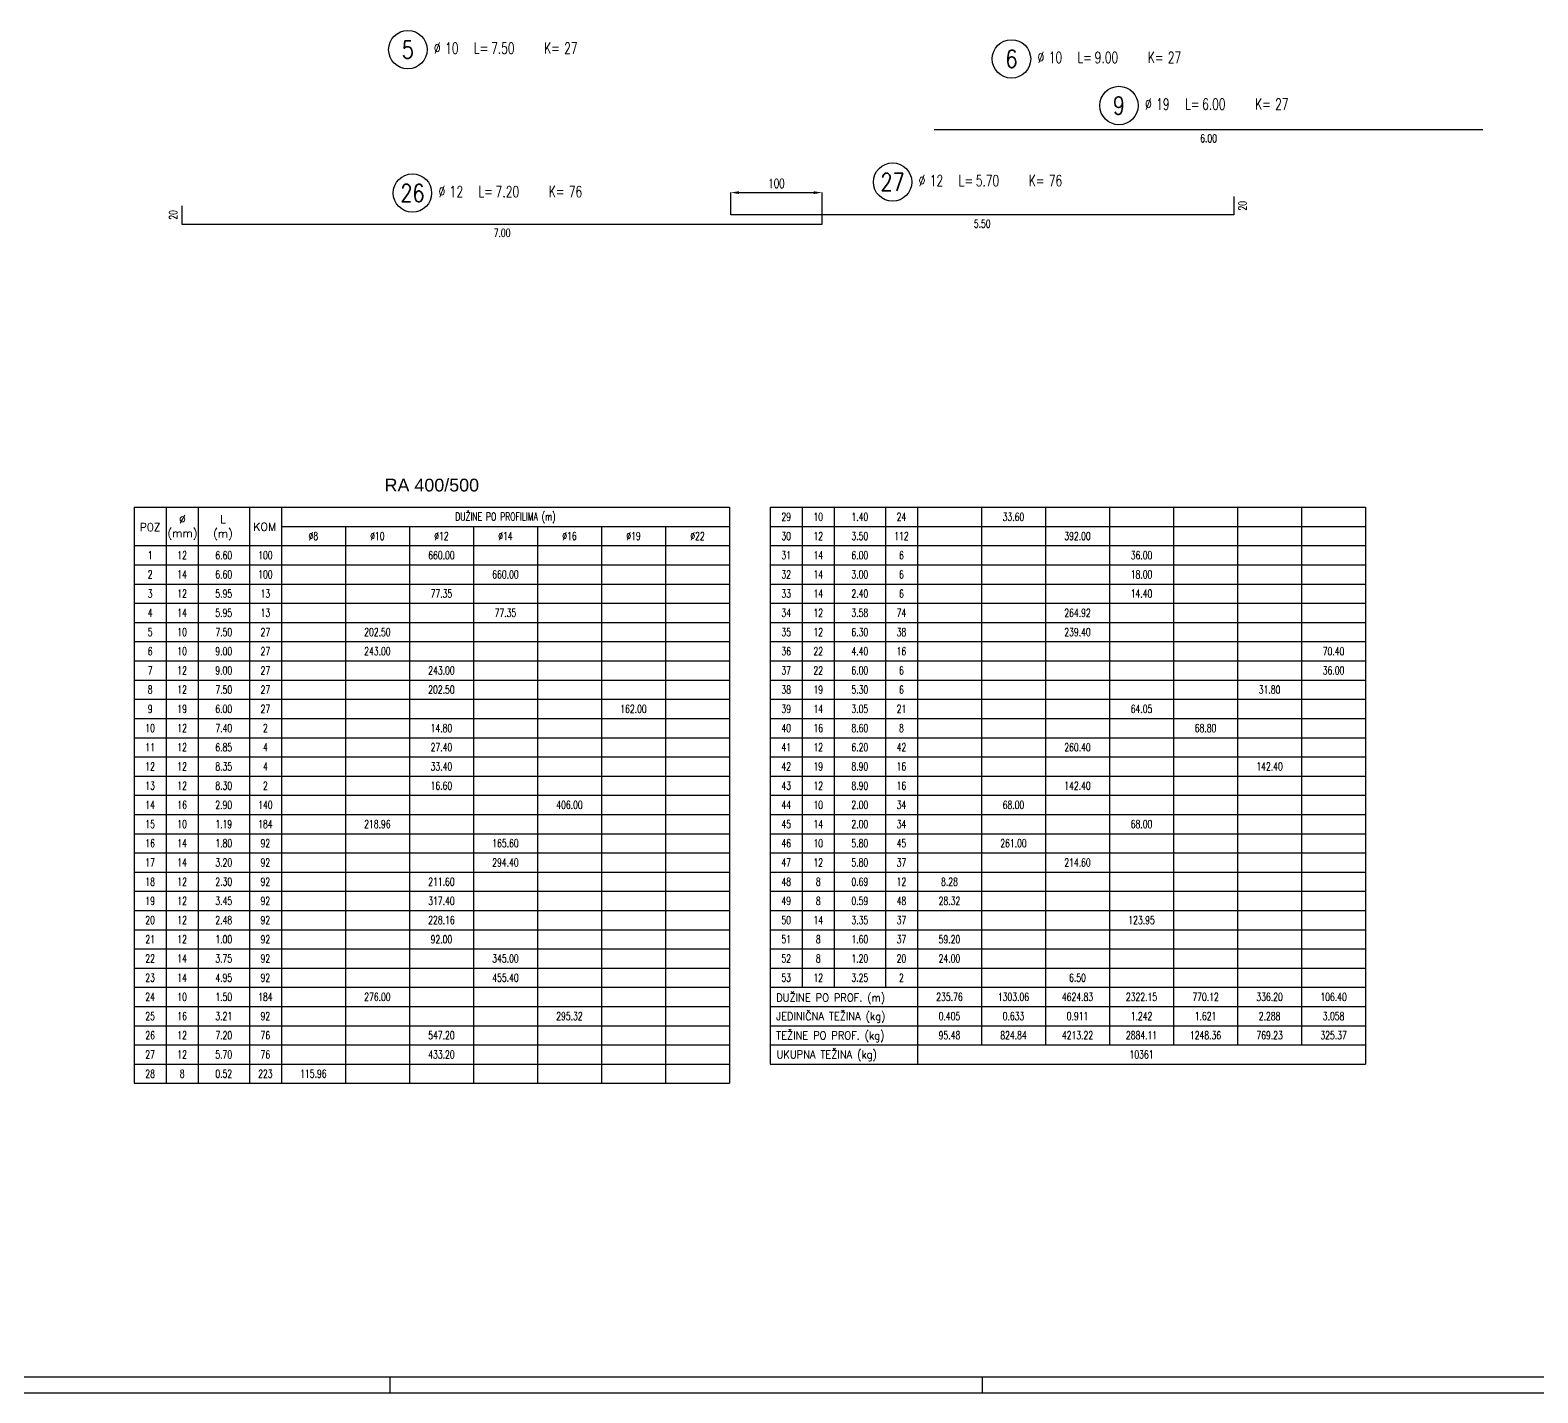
# Model space of a CAD drawing. Extents: x 14889 to 20301, y 1178 to 4297.
# Drawn here: x 17175 to 18823, y 1373 to 2863 of the extents above; entities that cross this region are included whole.
import ezdxf
from ezdxf.enums import TextEntityAlignment as Align

# ---------------------------------------------------------------- set-up
doc = ezdxf.new("R2010")
doc.units = 0
doc.header["$LTSCALE"] = 35
doc.header["$PDMODE"] = 34
doc.header["$PDSIZE"] = 3.5
doc.layers.get('DEFPOINTS').update_dxf_attribs({"linetype": 'CONTINUOUS'})
for name, color, linetype in [('ARM', 1, 'CONTINUOUS'), ('ARM-I', 6, 'CONTINUOUS'), ('BETON', 7, 'CONTINUOUS'), ('FILE', 8, 'CONTINUOUS'), ('KOTE', 4, 'CONTINUOUS'), ('TANKO', 8, 'CONTINUOUS'), ('TEKST', 7, 'CONTINUOUS')]:
    doc.layers.add(name, color=color, linetype=linetype)
doc.styles.add('KOTE', font='romans.shx', dxfattribs={"width": 0.7})
doc.styles.add('NASLOV', font='ARIAL.TTF')
doc.styles.get("Standard").update_dxf_attribs({"font": 'romans.shx', "width": 0.9})
doc.dimstyles.new('M-50', dxfattribs={"dimscale": 50, "dimtxt": 0.2, "dimasz": 0.185, "dimexe": 0, "dimexo": 0, "dimgap": 0.1, "dimtad": 1, "dimdec": 0, "dimzin": 0, "dimdsep": 46, "dimtxsty": 'KOTE', "dimcen": 0.09, "dimclrd": 256, "dimclre": 256, "dimclrt": 2, "dimadec": 0, "dimazin": 0, "dimtfac": 1, "dimtdec": 0, "dimtix": 1, "dimtmove": 2, "dimatfit": 3, "dimfxl": 0, "dimtolj": 1, "dimtzin": 0, "dimarcsym": 0})

# ---------------------------------------------------------------- blocks, each defined once
blk = doc.blocks.new('POZ')
at = {"layer": 'ARM-I'}
blk.add_circle((0, 0), 0.6, dxfattribs=at)
at = {"layer": 'ARM', "width": 0.7}
for s, p in [('%%c', (0.814, -0.125)), ('L=', (2.064, -0.125)), ('K=', (4.256, -0.125))]:
    blk.add_text(s, height=0.35, dxfattribs=at).set_placement(p)
for tag, p in [('VA', (0.879, 0.435)), ('FI', (1.162, -0.13)), ('DUZ', (2.598, -0.13)), ('KOM', (4.881, -0.13))]:
    blk.add_attdef(tag, p, '', height=0.35, dxfattribs=at)
at = {"layer": 'ARM', "width": 0.7, "flags": 1}
for tag, p in [('TIP', (1.038, -0.896)), ('A', (1.162, -1.411)), ('B', (1.162, -1.918)), ('C', (1.162, -2.426)), ('D', (1.162, -2.934)), ('E', (1.162, -3.441)), ('F', (1.162, -3.949)), ('G', (1.162, -4.457)), ('H', (1.162, -4.964)), ('I', (1.162, -5.472)), ('J', (1.162, -5.98)), ('K', (1.162, -6.487)), ('L', (1.162, -6.995)), ('M', (1.162, -7.503)), ('N', (1.162, -8.011))]:
    blk.add_attdef(tag, p, '', height=0.35, dxfattribs=at)
at = {"layer": 'ARM-I', "width": 0.8}
blk.add_attdef('POZ', text='', height=0.55, dxfattribs=at).set_placement((0, 0), align=Align.MIDDLE)
blk = doc.blocks.new('*D539')
at = {"layer": 'DEFPOINTS', "color": 0}
for p in [(18040.7, 2685.7), (17940.7, 2661.3), (18040.7, 2651.3)]:
    blk.add_point(p, dxfattribs=at)
at = {"layer": 'TANKO', "lineweight": -2}
for p, q in [((17940.7, 2661.3), (17940.7, 2685.7)), ((17949.9, 2685.7), (18031.4, 2685.7)), ((18040.7, 2651.3), (18040.7, 2685.7))]:
    blk.add_line(p, q, dxfattribs=at)
at = {"layer": 'TANKO'}
for points in [[(17949.9, 2687.2), (17949.9, 2684.1), (17940.7, 2685.7)], [(18031.4, 2687.2), (18031.4, 2684.1), (18040.7, 2685.7)]]:
    blk.add_solid(points, dxfattribs=at)
at = {"layer": 'TANKO', "color": 2, "insert": (17990.7, 2695.7), "char_height": 10, "attachment_point": 5, "style": 'KOTE'}
blk.add_mtext('\\A1;100', dxfattribs=at)
blk = doc.blocks.new('TABNAS')
at = {"layer": 'KOTE'}
for s, p in [('%%C', (1.509, -0.375)), ('L', (2.775, -0.375)), ('P0Z', (0.501, -0.623)), ('(mm)', (1.509, -0.827)), ('(m)', (2.775, -0.839)), ('KOM', (4.081, -0.611))]:
    blk.add_text(s, height=0.25, dxfattribs=at).set_placement(p, align=Align.MIDDLE)
blk = doc.blocks.new('UKUPNO')
at = {"layer": 'KOTE', "width": 0.9}
for s, p in [('DUŽINE PO PROF. (m)', (0.186, 1.952)), ('JEDINIČNA TEŽINA (kg)', (0.186, 1.369)), ('TEŽINE PO PROF. (kg)', (0.186, 0.772)), ('UKUPNA TEŽINA (kg)', (0.199, 0.177))]:
    blk.add_text(s, height=0.25, dxfattribs=at).set_placement(p)

msp = doc.modelspace()

# ---------------------------------------------------------------- linework, layer by layer
at = {"layer": 'ARM-I'}
for points in [[(18163.2, 2754.6), (18763.2, 2754.6)], [(17340.7, 2671.3), (17340.7, 2651.3), (18040.7, 2651.3)], [(18490.7, 2681.3), (18490.7, 2661.3), (17940.7, 2661.3)]]:
    msp.add_lwpolyline(points, dxfattribs=at)
at = {"layer": 'BETON'}
for points in [[(14889.4, 1373.1), (19511, 1373.1), (19511, 4296.7), (14889.4, 4296.7)], [(14976.9, 1390.6), (19493.5, 1390.6), (19493.5, 4279.2), (14976.9, 4279.2)]]:
    msp.add_lwpolyline(points, close=True, dxfattribs=at)
at = {"layer": 'FILE'}
for p, q in [((17568.5, 1373.1), (17568.5, 1390.6)), ((18216, 1373.1), (18216, 1390.6))]:
    msp.add_line(p, q, dxfattribs=at)
at = {"layer": 'KOTE'}
for p, q in [((17288.4, 2341.6), (17939.4, 2341.6)), ((17288.4, 2341.6), (17288.4, 1711.6)), ((17323.4, 2341.6), (17323.4, 1711.6)), ((17358.4, 2341.6), (17358.4, 1711.6)), ((17414.4, 2341.6), (17414.4, 1711.6)), ((17449.4, 2341.6), (17449.4, 1711.6)), ((17939.4, 2341.6), (17939.4, 1711.6)), ((17983.9, 2341.6), (18634.9, 2341.6)), ((17983.9, 2341.6), (17983.9, 1732.6)), ((18018.9, 2341.6), (18018.9, 1816.6)), ((18053.9, 2341.6), (18053.9, 1816.6)), ((18109.9, 2341.6), (18109.9, 1816.6)), ((18144.9, 2341.6), (18144.9, 1732.6)), ((18214.9, 2341.6), (18214.9, 1753.6)), ((18284.9, 2341.6), (18284.9, 1753.6)), ((18354.9, 2341.6), (18354.9, 1753.6)), ((18424.9, 2341.6), (18424.9, 1753.6)), ((18494.9, 2341.6), (18494.9, 1753.6)), ((18564.9, 2341.6), (18564.9, 1753.6)), ((18634.9, 2341.6), (18634.9, 1732.6)), ((17449.4, 2320.6), (17939.4, 2320.6)), ((17519.4, 2320.6), (17519.4, 1711.6)), ((17589.4, 2320.6), (17589.4, 1711.6)), ((17659.4, 2320.6), (17659.4, 1711.6)), ((17729.4, 2320.6), (17729.4, 1711.6)), ((17799.4, 2320.6), (17799.4, 1711.6)), ((17869.4, 2320.6), (17869.4, 1711.6)), ((17983.9, 2320.6), (18634.9, 2320.6)), ((17288.4, 2299.6), (17939.4, 2299.6)), ((17983.9, 2299.6), (18634.9, 2299.6)), ((17288.4, 2278.6), (17939.4, 2278.6)), ((17983.9, 2278.6), (18634.9, 2278.6)), ((17288.4, 2257.6), (17939.4, 2257.6)), ((17983.9, 2257.6), (18634.9, 2257.6)), ((17288.4, 2236.6), (17939.4, 2236.6)), ((17983.9, 2236.6), (18634.9, 2236.6)), ((17288.4, 2215.6), (17939.4, 2215.6)), ((17983.9, 2215.6), (18634.9, 2215.6)), ((17288.4, 2194.6), (17939.4, 2194.6)), ((17983.9, 2194.6), (18634.9, 2194.6)), ((17288.4, 2173.6), (17939.4, 2173.6)), ((17983.9, 2173.6), (18634.9, 2173.6)), ((17288.4, 2152.6), (17939.4, 2152.6)), ((17983.9, 2152.6), (18634.9, 2152.6)), ((17288.4, 2131.6), (17939.4, 2131.6)), ((17983.9, 2131.6), (18634.9, 2131.6)), ((17288.4, 2110.6), (17939.4, 2110.6)), ((17983.9, 2110.6), (18634.9, 2110.6)), ((17288.4, 2089.6), (17939.4, 2089.6)), ((17983.9, 2089.6), (18634.9, 2089.6)), ((17288.4, 2068.6), (17939.4, 2068.6)), ((17983.9, 2068.6), (18634.9, 2068.6)), ((17288.4, 2047.6), (17939.4, 2047.6)), ((17983.9, 2047.6), (18634.9, 2047.6)), ((17288.4, 2026.6), (17939.4, 2026.6)), ((17983.9, 2026.6), (18634.9, 2026.6)), ((17288.4, 2005.6), (17939.4, 2005.6)), ((17983.9, 2005.6), (18634.9, 2005.6)), ((17288.4, 1984.6), (17939.4, 1984.6)), ((17983.9, 1984.6), (18634.9, 1984.6)), ((17288.4, 1963.6), (17939.4, 1963.6)), ((17983.9, 1963.6), (18634.9, 1963.6)), ((17288.4, 1942.6), (17939.4, 1942.6)), ((17983.9, 1942.6), (18634.9, 1942.6)), ((17288.4, 1921.6), (17939.4, 1921.6)), ((17983.9, 1921.6), (18634.9, 1921.6)), ((17288.4, 1900.6), (17939.4, 1900.6)), ((17983.9, 1900.6), (18634.9, 1900.6)), ((17288.4, 1879.6), (17939.4, 1879.6)), ((17983.9, 1879.6), (18634.9, 1879.6)), ((17288.4, 1858.6), (17939.4, 1858.6)), ((17983.9, 1858.6), (18634.9, 1858.6)), ((17288.4, 1837.6), (17939.4, 1837.6)), ((17983.9, 1837.6), (18634.9, 1837.6)), ((17288.4, 1816.6), (17939.4, 1816.6)), ((17983.9, 1816.6), (18634.9, 1816.6)), ((17288.4, 1795.6), (17939.4, 1795.6)), ((17983.9, 1795.6), (18634.9, 1795.6)), ((17288.4, 1774.6), (17939.4, 1774.6)), ((17983.9, 1774.6), (18634.9, 1774.6)), ((17288.4, 1753.6), (17939.4, 1753.6)), ((17983.9, 1753.6), (18634.9, 1753.6)), ((17288.4, 1732.6), (17939.4, 1732.6)), ((17983.9, 1732.6), (18634.9, 1732.6)), ((17288.4, 1711.6), (17939.4, 1711.6))]:
    msp.add_line(p, q, dxfattribs=at)

# ---------------------------------------------------------------- block references
at = {"layer": 'KOTE', "xscale": 35, "yscale": 35, "zscale": 35}
for p, values in [((17587.7, 2842), {'POZ': '5', 'FI': '10', 'DUZ': '7.50', 'KOM': '27'}), ((18247.7, 2831.9), {'POZ': '6', 'FI': '10', 'DUZ': '9.00', 'KOM': '27'}), ((18365.2, 2780.9), {'POZ': '9', 'FI': '19', 'DUZ': '6.00', 'KOM': '27'}), ((17592.7, 2685.2), {'POZ': '26', 'FI': '12', 'DUZ': '7.20', 'KOM': '76'}), ((18117.7, 2697.2), {'POZ': '27', 'FI': '12', 'DUZ': '5.70', 'KOM': '76'})]:
    msp.add_blockref('POZ', p, dxfattribs=at).add_auto_attribs(values)
for name, p in [('TABNAS', (17288.4, 2341.6)), ('UKUPNO', (17983.9, 1732.6))]:
    msp.add_blockref(name, p, dxfattribs=at)

# ---------------------------------------------------------------- texts
at = {"layer": 'KOTE', "style": 'KOTE', "width": 0.7}
for s, p in [('6.00', (18463.2, 2745)), ('5.50', (18215.7, 2651.7)), ('7.00', (17690.7, 2641.7)), ('DUŽINE PO PROFILIMA (m)', (17694.4, 2331.1)), ('29', (18001.4, 2331.1)), ('10', (18036.4, 2331.1)), ('1.40', (18081.9, 2331.1)), ('24', (18127.4, 2331.1)), ('33.60', (18249.9, 2331.1)), ('%%c8', (17484.4, 2310.1)), ('%%c10', (17554.4, 2310.1)), ('%%c12', (17624.4, 2310.1)), ('%%c14', (17694.4, 2310.1)), ('%%c16', (17764.4, 2310.1)), ('%%c19', (17834.4, 2310.1)), ('%%c22', (17904.4, 2310.1)), ('30', (18001.4, 2310.1)), ('12', (18036.4, 2310.1)), ('3.50', (18081.9, 2310.1)), ('112', (18127.4, 2310.1)), ('392.00', (18319.9, 2310.1)), ('1', (17305.9, 2289.1)), ('12', (17340.9, 2289.1)), ('6.60', (17386.4, 2289.1)), ('100', (17431.9, 2289.1)), ('660.00', (17624.4, 2289.1)), ('31', (18001.4, 2289.1)), ('14', (18036.4, 2289.1)), ('6.00', (18081.9, 2289.1)), ('6', (18127.4, 2289.1)), ('36.00', (18389.9, 2289.1)), ('2', (17305.9, 2268.1)), ('14', (17340.9, 2268.1)), ('6.60', (17386.4, 2268.1)), ('100', (17431.9, 2268.1)), ('660.00', (17694.4, 2268.1)), ('32', (18001.4, 2268.1)), ('14', (18036.4, 2268.1)), ('3.00', (18081.9, 2268.1)), ('6', (18127.4, 2268.1)), ('18.00', (18389.9, 2268.1)), ('3', (17305.9, 2247.1)), ('12', (17340.9, 2247.1)), ('5.95', (17386.4, 2247.1)), ('13', (17431.9, 2247.1)), ('77.35', (17624.4, 2247.1)), ('33', (18001.4, 2247.1)), ('14', (18036.4, 2247.1)), ('2.40', (18081.9, 2247.1)), ('6', (18127.4, 2247.1)), ('14.40', (18389.9, 2247.1)), ('4', (17305.9, 2226.1)), ('14', (17340.9, 2226.1)), ('5.95', (17386.4, 2226.1)), ('13', (17431.9, 2226.1)), ('77.35', (17694.4, 2226.1)), ('34', (18001.4, 2226.1)), ('12', (18036.4, 2226.1)), ('3.58', (18081.9, 2226.1)), ('74', (18127.4, 2226.1)), ('264.92', (18319.9, 2226.1)), ('5', (17305.9, 2205.1)), ('10', (17340.9, 2205.1)), ('7.50', (17386.4, 2205.1)), ('27', (17431.9, 2205.1)), ('202.50', (17554.4, 2205.1)), ('35', (18001.4, 2205.1)), ('12', (18036.4, 2205.1)), ('6.30', (18081.9, 2205.1)), ('38', (18127.4, 2205.1)), ('239.40', (18319.9, 2205.1)), ('6', (17305.9, 2184.1)), ('10', (17340.9, 2184.1)), ('9.00', (17386.4, 2184.1)), ('27', (17431.9, 2184.1)), ('243.00', (17554.4, 2184.1)), ('36', (18001.4, 2184.1)), ('22', (18036.4, 2184.1)), ('4.40', (18081.9, 2184.1)), ('16', (18127.4, 2184.1)), ('70.40', (18599.9, 2184.1)), ('7', (17305.9, 2163.1)), ('12', (17340.9, 2163.1)), ('9.00', (17386.4, 2163.1)), ('27', (17431.9, 2163.1)), ('243.00', (17624.4, 2163.1)), ('37', (18001.4, 2163.1)), ('22', (18036.4, 2163.1)), ('6.00', (18081.9, 2163.1)), ('6', (18127.4, 2163.1)), ('36.00', (18599.9, 2163.1)), ('8', (17305.9, 2142.1)), ('12', (17340.9, 2142.1)), ('7.50', (17386.4, 2142.1)), ('27', (17431.9, 2142.1)), ('202.50', (17624.4, 2142.1)), ('38', (18001.4, 2142.1)), ('19', (18036.4, 2142.1)), ('5.30', (18081.9, 2142.1)), ('6', (18127.4, 2142.1)), ('31.80', (18529.9, 2142.1)), ('9', (17305.9, 2121.1)), ('19', (17340.9, 2121.1)), ('6.00', (17386.4, 2121.1)), ('27', (17431.9, 2121.1)), ('162.00', (17834.4, 2121.1)), ('39', (18001.4, 2121.1)), ('14', (18036.4, 2121.1)), ('3.05', (18081.9, 2121.1)), ('21', (18127.4, 2121.1)), ('64.05', (18389.9, 2121.1)), ('10', (17305.9, 2100.1)), ('12', (17340.9, 2100.1)), ('7.40', (17386.4, 2100.1)), ('2', (17431.9, 2100.1)), ('14.80', (17624.4, 2100.1)), ('40', (18001.4, 2100.1)), ('16', (18036.4, 2100.1)), ('8.60', (18081.9, 2100.1)), ('8', (18127.4, 2100.1)), ('68.80', (18459.9, 2100.1)), ('11', (17305.9, 2079.1)), ('12', (17340.9, 2079.1)), ('6.85', (17386.4, 2079.1)), ('4', (17431.9, 2079.1)), ('27.40', (17624.4, 2079.1)), ('41', (18001.4, 2079.1)), ('12', (18036.4, 2079.1)), ('6.20', (18081.9, 2079.1)), ('42', (18127.4, 2079.1)), ('260.40', (18319.9, 2079.1)), ('12', (17305.9, 2058.1)), ('12', (17340.9, 2058.1)), ('8.35', (17386.4, 2058.1)), ('4', (17431.9, 2058.1)), ('33.40', (17624.4, 2058.1)), ('42', (18001.4, 2058.1)), ('19', (18036.4, 2058.1)), ('8.90', (18081.9, 2058.1)), ('16', (18127.4, 2058.1)), ('142.40', (18529.9, 2058.1)), ('13', (17305.9, 2037.1)), ('12', (17340.9, 2037.1)), ('8.30', (17386.4, 2037.1)), ('2', (17431.9, 2037.1)), ('16.60', (17624.4, 2037.1)), ('43', (18001.4, 2037.1)), ('12', (18036.4, 2037.1)), ('8.90', (18081.9, 2037.1)), ('16', (18127.4, 2037.1)), ('142.40', (18319.9, 2037.1)), ('14', (17305.9, 2016.1)), ('16', (17340.9, 2016.1)), ('2.90', (17386.4, 2016.1)), ('140', (17431.9, 2016.1)), ('406.00', (17764.4, 2016.1)), ('44', (18001.4, 2016.1)), ('10', (18036.4, 2016.1)), ('2.00', (18081.9, 2016.1)), ('34', (18127.4, 2016.1)), ('68.00', (18249.9, 2016.1)), ('15', (17305.9, 1995.1)), ('10', (17340.9, 1995.1)), ('1.19', (17386.4, 1995.1)), ('184', (17431.9, 1995.1)), ('218.96', (17554.4, 1995.1)), ('45', (18001.4, 1995.1)), ('14', (18036.4, 1995.1)), ('2.00', (18081.9, 1995.1)), ('34', (18127.4, 1995.1)), ('68.00', (18389.9, 1995.1)), ('16', (17305.9, 1974.1)), ('14', (17340.9, 1974.1)), ('1.80', (17386.4, 1974.1)), ('92', (17431.9, 1974.1)), ('165.60', (17694.4, 1974.1)), ('46', (18001.4, 1974.1)), ('10', (18036.4, 1974.1)), ('5.80', (18081.9, 1974.1)), ('45', (18127.4, 1974.1)), ('261.00', (18249.9, 1974.1)), ('17', (17305.9, 1953.1)), ('14', (17340.9, 1953.1)), ('3.20', (17386.4, 1953.1)), ('92', (17431.9, 1953.1)), ('294.40', (17694.4, 1953.1)), ('47', (18001.4, 1953.1)), ('12', (18036.4, 1953.1)), ('5.80', (18081.9, 1953.1)), ('37', (18127.4, 1953.1)), ('214.60', (18319.9, 1953.1)), ('18', (17305.9, 1932.1)), ('12', (17340.9, 1932.1)), ('2.30', (17386.4, 1932.1)), ('92', (17431.9, 1932.1)), ('211.60', (17624.4, 1932.1)), ('48', (18001.4, 1932.1)), ('8', (18036.4, 1932.1)), ('0.69', (18081.9, 1932.1)), ('12', (18127.4, 1932.1)), ('8.28', (18179.9, 1932.1)), ('19', (17305.9, 1911.1)), ('12', (17340.9, 1911.1)), ('3.45', (17386.4, 1911.1)), ('92', (17431.9, 1911.1)), ('317.40', (17624.4, 1911.1)), ('49', (18001.4, 1911.1)), ('8', (18036.4, 1911.1)), ('0.59', (18081.9, 1911.1)), ('48', (18127.4, 1911.1)), ('28.32', (18179.9, 1911.1)), ('20', (17305.9, 1890.1)), ('12', (17340.9, 1890.1)), ('2.48', (17386.4, 1890.1)), ('92', (17431.9, 1890.1)), ('228.16', (17624.4, 1890.1)), ('50', (18001.4, 1890.1)), ('14', (18036.4, 1890.1)), ('3.35', (18081.9, 1890.1)), ('37', (18127.4, 1890.1)), ('123.95', (18389.9, 1890.1)), ('21', (17305.9, 1869.1)), ('12', (17340.9, 1869.1)), ('1.00', (17386.4, 1869.1)), ('92', (17431.9, 1869.1)), ('92.00', (17624.4, 1869.1)), ('51', (18001.4, 1869.1)), ('8', (18036.4, 1869.1)), ('1.60', (18081.9, 1869.1)), ('37', (18127.4, 1869.1)), ('59.20', (18179.9, 1869.1)), ('22', (17305.9, 1848.1)), ('14', (17340.9, 1848.1)), ('3.75', (17386.4, 1848.1)), ('92', (17431.9, 1848.1)), ('345.00', (17694.4, 1848.1)), ('52', (18001.4, 1848.1)), ('8', (18036.4, 1848.1)), ('1.20', (18081.9, 1848.1)), ('20', (18127.4, 1848.1)), ('24.00', (18179.9, 1848.1)), ('23', (17305.9, 1827.1)), ('14', (17340.9, 1827.1)), ('4.95', (17386.4, 1827.1)), ('92', (17431.9, 1827.1)), ('455.40', (17694.4, 1827.1)), ('53', (18001.4, 1827.1)), ('12', (18036.4, 1827.1)), ('3.25', (18081.9, 1827.1)), ('2', (18127.4, 1827.1)), ('6.50', (18319.9, 1827.1)), ('24', (17305.9, 1806.1)), ('10', (17340.9, 1806.1)), ('1.50', (17386.4, 1806.1)), ('184', (17431.9, 1806.1)), ('276.00', (17554.4, 1806.1)), ('235.76', (18179.9, 1806.1)), ('1303.06', (18249.9, 1806.1)), ('4624.83', (18319.9, 1806.1)), ('2322.15', (18389.9, 1806.1)), ('770.12', (18459.9, 1806.1)), ('336.20', (18529.9, 1806.1)), ('106.40', (18599.9, 1806.1)), ('25', (17305.9, 1785.1)), ('16', (17340.9, 1785.1)), ('3.21', (17386.4, 1785.1)), ('92', (17431.9, 1785.1)), ('295.32', (17764.4, 1785.1)), ('0.405', (18179.9, 1785.1)), ('0.633', (18249.9, 1785.1)), ('0.911', (18319.9, 1785.1)), ('1.242', (18389.9, 1785.1)), ('1.621', (18459.9, 1785.1)), ('2.288', (18529.9, 1785.1)), ('3.058', (18599.9, 1785.1)), ('26', (17305.9, 1764.1)), ('12', (17340.9, 1764.1)), ('7.20', (17386.4, 1764.1)), ('76', (17431.9, 1764.1)), ('547.20', (17624.4, 1764.1)), ('95.48', (18179.9, 1764.1)), ('824.84', (18249.9, 1764.1)), ('4213.22', (18319.9, 1764.1)), ('2884.11', (18389.9, 1764.1)), ('1248.36', (18459.9, 1764.1)), ('769.23', (18529.9, 1764.1)), ('325.37', (18599.9, 1764.1)), ('27', (17305.9, 1743.1)), ('12', (17340.9, 1743.1)), ('5.70', (17386.4, 1743.1)), ('76', (17431.9, 1743.1)), ('433.20', (17624.4, 1743.1)), ('10361', (18389.9, 1743.1)), ('28', (17305.9, 1722.1)), ('8', (17340.9, 1722.1)), ('0.52', (17386.4, 1722.1)), ('223', (17431.9, 1722.1)), ('115.96', (17484.4, 1722.1))]:
    msp.add_text(s, height=8.75, dxfattribs=at).set_placement(p, align=Align.MIDDLE)
for p in [(18500.3, 2671.3), (17331, 2661.3)]:
    msp.add_text('20', height=8.75, rotation=90, dxfattribs=at).set_placement(p, align=Align.MIDDLE)
at = {"layer": 'TEKST', "style": 'NASLOV'}
msp.add_text('RA 400/500', height=14, dxfattribs=at).set_placement((17613.9, 2366.1), align=Align.MIDDLE)

# ---------------------------------------------------------------- dimensions: what is measured, and where the dimension line sits
at = {"layer": 'TANKO'}
dim = msp.add_linear_dim(base=(18040.7, 2685.7), p1=(17940.7, 2661.3), p2=(18040.7, 2651.3), dimstyle='M-50', dxfattribs=at)
dim.commit()
dim.dimension.update_dxf_attribs({"geometry": '*D539', "text_midpoint": (17990.7, 2695.7)})

doc.saveas('drawing.dxf')
